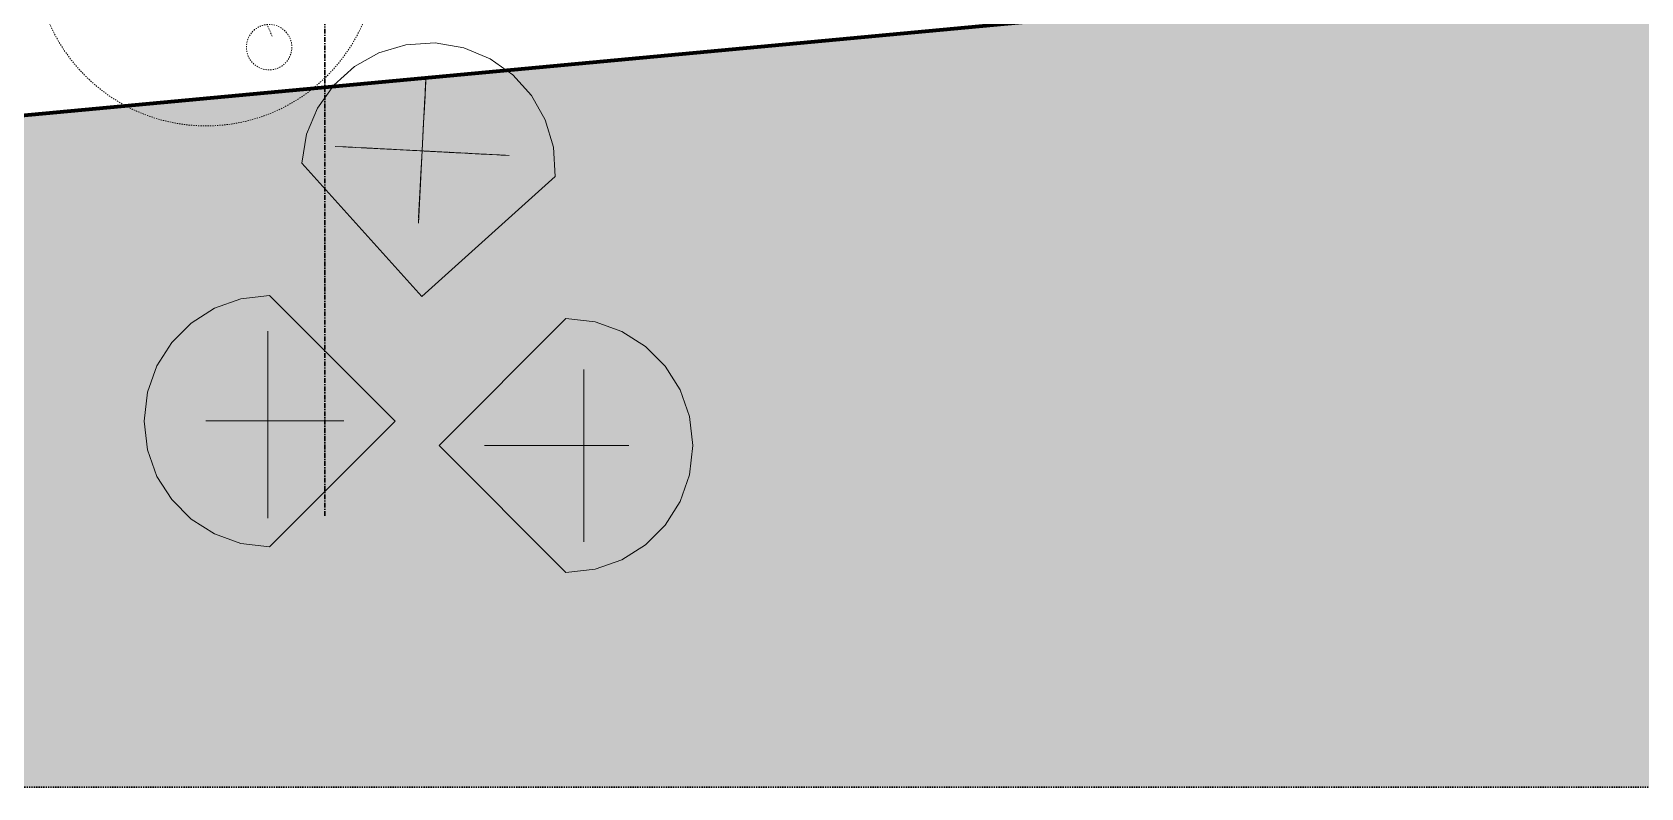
# Model space of a CAD drawing. Header units: inches. Extents: x 9391 to 11530, y 1186 to 2858.
# Drawn here: x 9997.5 to 10166.7, y 1339.7 to 1419.2 of the extents above; entities that cross this region are included whole.
import ezdxf

# ---------------------------------------------------------------- set-up
doc = ezdxf.new("R2010")
doc.units = ezdxf.units.IN
doc.header["$MEASUREMENT"] = 0
for name, pattern in [('Aligning Line 1_8_', [0.25, 0.125, -0.125]), ('Dash', [0.25, 0.125, -0.125]), ('Grid Line 1_2_', [0.875, 0.5, -0.125, 0.125, -0.125])]:
    doc.linetypes.add(name, pattern=pattern)
for name, color, linetype, lineweight in [('A-DETL-GENF-1', 254, 'Continuous', 9), ('A-DETL-GENF-2', 253, 'Continuous', 9), ('A-DETL-GENF-HDLN', 1, 'Dash', 9), ('C-BLDG-PADS', 91, 'Continuous', 70), ('C-BLDG-PADS-1', 91, 'Continuous', 9), ('C-TOPO', 7, 'Continuous', 9), ('G-ANNO-SYMB', 111, 'Aligning Line 1_8_', 30), ('S-GRID-1', 1, 'Grid Line 1_2_', 30)]:
    doc.layers.add(name, color=color, linetype=linetype, lineweight=lineweight)

# ---------------------------------------------------------------- blocks, each defined once
blk = doc.blocks.new('dwayne 23733 - dwayne 23733-1522549-FLOOR PLAN - ROOF')
at = {"layer": 'A-DETL-GENF-1'}
for p, q in [((-13.72, 0.19), (-0.5, 13.4)), ((12.71, 0.19), (-0.5, 13.4)), ((-0.54, 7.92), (-0.54, 8.01)), ((-0.54, 8.01), (-0.54, 7.91)), ((-0.54, 7.66), (-0.54, 7.92)), ((-0.54, 7.91), (-0.54, 7.65)), ((-0.54, 7.26), (-0.54, 7.66)), ((-0.54, 7.65), (-0.54, 7.26)), ((-0.54, 5.28), (-0.54, 7.26)), ((-0.54, 7.26), (-0.54, 6.78)), ((-0.54, 6.78), (-0.54, 6.24)), ((-0.54, 6.24), (-0.54, 5.69)), ((-0.54, 5.69), (-0.54, 4.84)), ((-0.54, 4.95), (-0.54, 5.28)), ((-0.54, 1.23), (-0.54, 4.95)), ((-0.54, 4.84), (-0.54, 4.6)), ((-0.54, 4.7), (-0.54, 4.84)), ((-0.54, 4.84), (-0.54, 4.81)), ((-0.54, 4.81), (-0.54, 4.74)), ((-0.54, 4.74), (-0.54, 4.69)), ((-0.54, 4.12), (-0.54, 4.7)), ((-0.54, 4.69), (-0.54, 4.64)), ((-0.54, 4.64), (-0.54, 4.58)), ((-0.54, 4.6), (-0.54, 0.4)), ((-0.54, 4.58), (-0.54, -4.9)), ((-0.54, 4.39), (-0.54, 4.42)), ((-0.54, 4.42), (-0.54, 3.9)), ((-0.54, 4.23), (-0.54, 4.39)), ((-0.54, 3.14), (-0.54, 4.23)), ((-0.54, 1.4), (-0.54, 4.12)), ((-0.54, 3.9), (-0.54, 3.96)), ((-0.54, 3.96), (-0.54, 3.81)), ((-0.54, 3.81), (-0.54, 1.23)), ((-0.54, 2.17), (-0.54, 3.14)), ((-0.54, 1.69), (-0.54, 2.17)), ((-0.54, 0.45), (-0.54, 1.69)), ((-13.72, 0.19), (-13.37, -2.84)), ((-7.33, 0), (-7.36, 0)), ((-7.36, 0), (-6.63, 0)), ((-7.25, 0), (-7.33, 0)), ((-6.85, 0), (-6.99, 0)), ((-6.99, 0), (-6.86, 0)), ((-6.63, 0), (-6.85, 0)), ((-2.13, 0), (-3.2, 0)), ((-0.11, 0), (-2.13, 0)), ((-0.54, 0.71), (-0.54, 1.4)), ((-0.54, 0.4), (-0.54, 0.71)), ((-0.54, -0.61), (-0.54, 0.45)), ((1.28, 0), (-0.11, 0)), ((1.54, 0), (1.28, 0)), ((1.96, 0), (1.54, 0)), ((6.55, 0), (5.7, 0)), ((5.7, 0), (6.64, 0)), ((6.64, 0), (6.54, 0)), ((6.82, 0), (6.55, 0)), ((7.12, 0), (6.82, 0)), ((7.44, 0), (7.12, 0)), ((7.75, 0), (7.44, 0)), ((8.04, 0), (7.75, 0)), ((8.28, 0), (8.04, 0)), ((8.11, 0), (8.71, 0)), ((8.46, 0), (8.28, 0)), ((8.68, 0), (8.46, 0)), ((8.71, 0), (8.68, 0)), ((12.36, -2.84), (12.71, 0.19)), ((-9.93, 0), (-9.98, 0)), ((-9.98, 0), (-8.83, 0)), ((-9.83, 0), (-9.93, 0)), ((-9.68, 0), (-9.83, 0)), ((-9.47, 0), (-9.68, 0)), ((-9.14, 0), (-9.47, 0)), ((-8.72, 0), (-9.14, 0)), ((-8.83, 0), (-8.42, 0)), ((-8.27, 0), (-8.72, 0)), ((-8.42, 0), (-7.45, 0)), ((-7.82, 0), (-8.27, 0)), ((-7.4, 0), (-7.82, 0)), ((-7.45, 0), (-6.32, 0)), ((-7.07, 0), (-7.4, 0)), ((-7.12, 0), (-7.25, 0)), ((-7.12, 0), (-4.34, 0)), ((-6.86, 0), (-7.07, 0)), ((-6.32, 0), (-5.19, 0)), ((-5.19, 0), (-4.2, 0)), ((-3.91, 0), (-4.34, 0)), ((-4.25, 0), (-4.26, 0)), ((-4.26, 0), (-4.25, 0)), ((-4.05, 0), (-4.25, 0)), ((-4.25, 0), (-4.23, 0)), ((-4.23, 0), (-4.21, 0)), ((-4.21, 0), (-3.41, 0)), ((-4.2, 0), (-3.49, 0)), ((-3.19, 0), (-4.05, 0)), ((-3.59, 0), (-3.91, 0)), ((-3.37, 0), (-3.59, 0)), ((-3.49, 0), (-3.19, 0)), ((-3.41, 0), (-2.92, 0)), ((-3.2, 0), (-3.37, 0)), ((-2.92, 0), (-2.34, 0)), ((-2.34, 0), (-1.67, 0)), ((-1.67, 0), (-0.04, 0)), ((-0.54, -1.49), (-0.54, -0.61)), ((-0.54, -2.17), (-0.54, -1.49)), ((-0.04, 0), (0.63, 0)), ((0.63, 0), (1.15, 0)), ((1.15, 0), (1.55, 0)), ((1.55, 0), (1.83, 0)), ((1.75, 0), (1.74, 0)), ((1.74, 0), (1.83, 0)), ((2.33, 0), (1.75, 0)), ((1.83, 0), (2.21, 0)), ((1.83, 0), (2.02, 0)), ((2.6, 0), (1.96, 0)), ((2.02, 0), (2.31, 0)), ((2.21, 0), (2.33, 0)), ((2.31, 0), (2.7, 0)), ((6.54, 0), (2.6, 0)), ((2.7, 0), (7.81, 0)), ((7.81, 0), (8.3, 0)), ((9.46, 0), (8.11, 0)), ((8.3, 0), (8.85, 0)), ((8.85, 0), (9.27, 0)), ((9.27, 0), (9.56, 0)), ((9.71, 0), (9.46, 0)), ((9.56, 0), (9.71, 0)), ((-13.37, -2.84), (-12.37, -5.62)), ((-0.54, -2.65), (-0.54, -2.17)), ((-0.54, -2.8), (-0.54, -2.53)), ((-0.54, -2.53), (-0.54, -2.9)), ((-0.54, -2.9), (-0.54, -2.65)), ((-0.54, -5.64), (-0.54, -2.8)), ((11.37, -5.62), (12.36, -2.84)), ((-0.54, -5.03), (-0.54, -4.9)), ((-0.54, -5.03), (-0.54, -5.01)), ((-0.54, -5.01), (-0.54, -5.33)), ((-12.37, -5.62), (-10.81, -8.08)), ((-0.54, -5.33), (-0.54, -5.37)), ((-0.54, -5.37), (-0.54, -5.49)), ((-0.54, -5.49), (-0.54, -5.65)), ((-0.54, -6.53), (-0.54, -5.64)), ((-0.54, -5.65), (-0.54, -5.83)), ((-0.54, -5.83), (-0.54, -5.99)), ((-0.54, -5.99), (-0.54, -6.12)), ((-0.54, -6.12), (-0.54, -6.18)), ((-0.54, -6.18), (-0.54, -6.53)), ((9.81, -8.08), (11.37, -5.62)), ((-10.81, -8.08), (-8.77, -10.12)), ((7.76, -10.12), (9.81, -8.08)), ((-8.77, -10.12), (-6.31, -11.69)), ((5.31, -11.69), (7.76, -10.12)), ((-6.31, -11.69), (-3.53, -12.68)), ((2.53, -12.68), (5.31, -11.69)), ((-3.53, -12.68), (-0.5, -13.03)), ((-0.5, -13.03), (2.53, -12.68))]:
    blk.add_line(p, q, dxfattribs=at)
blk = doc.blocks.new('tina 23824 - tina 23824-1522539-FLOOR PLAN - ROOF')
at = {"layer": 'A-DETL-GENF-1'}
for p, q in [((-13.36, 0), (0, 13.36)), ((13.36, 0), (0, 13.36)), ((0, 8.55), (0, 8.56)), ((0, 8.56), (0, 8.18)), ((0, 7.35), (0, 8.55)), ((0, 8.18), (0, 5.28)), ((0, 6.76), (0, 7.35)), ((0, 5.67), (0, 6.76)), ((0, 6.54), (0, 6.59)), ((0, 6.59), (0, 6.48)), ((0, 4.75), (0, 6.54)), ((0, 6.48), (0, 5.68)), ((0, 6.21), (0, 6.28)), ((0, 6.28), (0, 6.28)), ((0, 6.28), (0, 6.25)), ((0, 6.19), (0, 6.27)), ((0, 6.27), (0, -5.63)), ((0, 6.25), (0, 6.2)), ((0, 3.39), (0, 6.21)), ((0, 6.2), (0, 6.17)), ((0, 6.17), (0, 6.19)), ((0, 4.14), (0, 6.02)), ((0, 6.02), (0, 5.99)), ((0, 5.99), (0, 5.55)), ((0, 5.68), (0, 5.67)), ((0, 5.55), (0, 4.56)), ((0, 5.28), (0, 4.14)), ((0, 4.15), (0, 4.75)), ((0, 4.56), (0, 2.26)), ((0, 4.46), (0, 4.48)), ((0, 4.48), (0, 4.38)), ((0, 4.32), (0, 4.46)), ((0, 4.38), (0, 4.14)), ((0, 4.08), (0, 4.32)), ((0, 2.07), (0, 4.15)), ((0, 4.14), (0, 4.03)), ((0, 3.76), (0, 4.08)), ((0, 4.03), (0, 2.94)), ((0, 2.66), (0, 3.76)), ((0, 2.23), (0, 3.39)), ((0, 2.5), (0, 3.27)), ((0, 3.27), (0, 3.05)), ((0, 3.05), (0, 2.97)), ((0, 2.97), (0, 2.83)), ((0, 2.94), (0, 2.59)), ((0, 2.83), (0, 0.65)), ((0, 2.16), (0, 2.66)), ((0, 2.59), (0, 2.46)), ((0, 2.46), (0, 2.5)), ((0, 2.26), (0, 1.96)), ((0, 1.85), (0, 2.23)), ((0, 1.81), (0, 2.16)), ((0, 0.74), (0, 2.07)), ((0, 1.96), (0, 1.85)), ((0, 1.3), (0, 1.81)), ((0, 1.03), (0, 1.3)), ((0, 0.65), (0, 1.03)), ((0, 0.65), (0, 0.74)), ((0, -3.28), (0, 0.65)), ((-13.36, 0), (-13.01, -3.06)), ((0, -2.15), (0, -1.1)), ((0, -1.18), (0, -1.1)), ((0, -1.31), (0, -1.18)), ((0, -1.5), (0, -1.31)), ((0, -1.75), (0, -1.5)), ((13.01, -3.06), (13.36, 0)), ((-13.01, -3.06), (-12, -5.87)), ((-10.07, -1.88), (-10.12, -1.88)), ((-10.12, -1.88), (-8.16, -1.88)), ((-9.9, -1.88), (-10.07, -1.88)), ((-9.64, -1.88), (-9.9, -1.88)), ((-9.56, -1.88), (-9.68, -1.88)), ((-9.68, -1.88), (-8.44, -1.88)), ((-9.34, -1.88), (-9.64, -1.88)), ((-8.93, -1.88), (-9.56, -1.88)), ((-9.03, -1.88), (-9.34, -1.88)), ((-8.77, -1.88), (-9.03, -1.88)), ((-7.95, -1.88), (-8.93, -1.88)), ((-8.59, -1.88), (-8.77, -1.88)), ((-8.49, -1.88), (-8.59, -1.88)), ((-8.48, -1.88), (-8.5, -1.88)), ((-8.5, -1.88), (-8.48, -1.88)), ((-8.44, -1.88), (-8.49, -1.88)), ((-7.97, -1.88), (-8.48, -1.88)), ((-8.48, -1.88), (-8.45, -1.88)), ((-8.45, -1.88), (-8.43, -1.88)), ((-8.44, -1.88), (-8.2, -1.88)), ((-8.43, -1.88), (-8.44, -1.88)), ((-8.2, -1.88), (-7.17, -1.88)), ((-8.16, -1.88), (-7.85, -1.88)), ((-7.17, -1.88), (-7.97, -1.88)), ((-3.24, -1.88), (-7.95, -1.88)), ((-7.85, -1.88), (-7.38, -1.88)), ((-7.38, -1.88), (-6.81, -1.88)), ((-6.81, -1.88), (-6.22, -1.88)), ((-6.07, -1.88), (-6.29, -1.88)), ((-6.29, -1.88), (-6.19, -1.88)), ((-6.22, -1.88), (-5.67, -1.88)), ((-6.19, -1.88), (-6.03, -1.88)), ((-4.88, -1.88), (-6.07, -1.88)), ((-6.03, -1.88), (-4.12, -1.88)), ((-5.67, -1.88), (-5.24, -1.88)), ((-5.2, -1.88), (-5.28, -1.88)), ((-5.28, -1.88), (-5.22, -1.88)), ((-5.24, -1.88), (-4.99, -1.88)), ((-5.22, -1.88), (-5.08, -1.88)), ((-5.1, -1.88), (-5.2, -1.88)), ((-5.02, -1.88), (-5.1, -1.88)), ((-5.08, -1.88), (-4.88, -1.88)), ((-4.94, -1.88), (-5.02, -1.88)), ((-4.99, -1.88), (-4.94, -1.88)), ((-4.67, -1.88), (-3.25, -1.88)), ((-4.67, -1.88), (-4.66, -1.88)), ((4.17, -1.88), (-4.66, -1.88)), ((-4.12, -1.88), (-3.76, -1.88)), ((-3.76, -1.88), (-2.69, -1.88)), ((-3.25, -1.88), (-3.24, -1.88)), ((-2.69, -1.88), (-2.16, -1.88)), ((-2.16, -1.88), (0.54, -1.88)), ((0, -2.08), (0, -1.75)), ((0, -2.35), (0, -2.08)), ((0, -2.15), (0, -2.35)), ((0, -2.35), (0, -2.43)), ((0, -2.43), (0, -2.35)), ((0, -5.68), (0, -3.28)), ((0.54, -1.88), (1.26, -1.88)), ((1.26, -1.88), (1.71, -1.88)), ((1.71, -1.88), (1.97, -1.88)), ((1.97, -1.88), (2.21, -1.88)), ((2.21, -1.88), (3.87, -1.88)), ((2.32, -1.88), (2.21, -1.88)), ((2.21, -1.88), (3.98, -1.88)), ((6.09, -1.88), (2.32, -1.88)), ((3.09, -1.88), (3.08, -1.88)), ((3.08, -1.88), (3.19, -1.88)), ((3.26, -1.88), (3.09, -1.88)), ((3.19, -1.88), (3.43, -1.88)), ((4.4, -1.88), (3.26, -1.88)), ((3.43, -1.88), (3.3, -1.88)), ((3.3, -1.88), (3.68, -1.88)), ((3.68, -1.88), (4.08, -1.88)), ((3.87, -1.88), (4.11, -1.88)), ((3.98, -1.88), (4.2, -1.88)), ((4.08, -1.88), (4.5, -1.88)), ((4.11, -1.88), (4.29, -1.88)), ((4.2, -1.88), (4.17, -1.88)), ((4.29, -1.88), (4.46, -1.88)), ((4.46, -1.88), (4.4, -1.88)), ((4.5, -1.88), (4.9, -1.88)), ((4.9, -1.88), (5.27, -1.88)), ((5.27, -1.88), (5.58, -1.88)), ((5.58, -1.88), (5.82, -1.88)), ((7.06, -1.88), (5.6, -1.88)), ((5.6, -1.88), (6.14, -1.88)), ((5.82, -1.88), (8, -1.88)), ((6.63, -1.88), (6.09, -1.88)), ((6.14, -1.88), (6.24, -1.88)), ((7.56, -1.88), (6.14, -1.88)), ((6.14, -1.88), (6.53, -1.88)), ((6.24, -1.88), (6.43, -1.88)), ((6.43, -1.88), (6.67, -1.88)), ((6.53, -1.88), (6.62, -1.88)), ((6.62, -1.88), (6.73, -1.88)), ((6.91, -1.88), (6.63, -1.88)), ((6.67, -1.88), (6.94, -1.88)), ((6.73, -1.88), (6.84, -1.88)), ((6.84, -1.88), (6.91, -1.88)), ((6.91, -1.88), (6.94, -1.88)), ((6.94, -1.88), (6.91, -1.88)), ((6.94, -1.88), (7.2, -1.88)), ((7.06, -1.88), (7.05, -1.88)), ((7.05, -1.88), (7.06, -1.88)), ((7.12, -1.88), (7.06, -1.88)), ((7.23, -1.88), (7.12, -1.88)), ((7.2, -1.88), (7.42, -1.88)), ((7.34, -1.88), (7.23, -1.88)), ((7.47, -1.88), (7.34, -1.88)), ((7.42, -1.88), (7.56, -1.88)), ((7.62, -1.88), (7.47, -1.88)), ((7.77, -1.88), (7.62, -1.88)), ((7.9, -1.88), (7.77, -1.88)), ((7.98, -1.88), (7.9, -1.88)), ((8, -1.88), (7.98, -1.88)), ((12, -5.87), (13.01, -3.06)), ((0, -5.94), (0, -4.37)), ((0, -4.37), (0, -5.12)), ((0, -6.45), (0, -4.37)), ((0, -4.37), (0, -4.54)), ((0, -6.15), (0, -4.5)), ((0, -4.5), (0, -5.14)), ((0, -4.54), (0, -5.61)), ((0, -5.29), (0, -4.56)), ((0, -4.56), (0, -4.6)), ((0, -4.6), (0, -5.1)), ((-12, -5.87), (-10.42, -8.35)), ((0, -5.1), (0, -5.53)), ((0, -5.12), (0, -5.44)), ((0, -5.14), (0, -5.32)), ((0, -5.32), (0, -5.29)), ((0, -6.25), (0, -5.31)), ((0, -5.31), (0, -5.41)), ((0, -5.41), (0, -6.16)), ((0, -5.44), (0, -5.71)), ((0, -5.53), (0, -5.86)), ((0, -5.61), (0, -5.73)), ((0, -5.72), (0, -5.63)), ((0, -5.73), (0, -5.68)), ((0, -5.71), (0, -5.97)), ((0, -5.72), (0, -6.36)), ((0, -5.83), (0, -5.73)), ((0, -5.73), (0, -5.79)), ((0, -5.79), (0, -6.28)), ((0, -6.4), (0, -5.83)), ((0, -5.86), (0, -6.06)), ((0, -6.1), (0, -5.94)), ((0, -5.97), (0, -6.21)), ((0, -6.06), (0, -6.1)), ((0, -6.16), (0, -6.15)), ((0, -6.21), (0, -6.45)), ((0, -6.37), (0, -6.25)), ((0, -6.28), (0, -6.53)), ((0, -6.36), (0, -6.45)), ((0, -6.6), (0, -6.37)), ((0, -6.5), (0, -6.4)), ((0, -6.45), (0, -6.5)), ((0, -6.53), (0, -6.6)), ((10.42, -8.35), (12, -5.87)), ((-10.42, -8.35), (-8.35, -10.42)), ((8.35, -10.42), (10.42, -8.35)), ((-8.35, -10.42), (-5.87, -12)), ((5.87, -12), (8.35, -10.42)), ((-5.87, -12), (-3.06, -13.01)), ((-3.06, -13.01), (0, -13.36)), ((0, -13.36), (3.06, -13.01)), ((3.06, -13.01), (5.87, -12))]:
    blk.add_line(p, q, dxfattribs=at)
blk = doc.blocks.new('yinyin 25485 - yinyin 25485-1522541-FLOOR PLAN - ROOF')
at = {"layer": 'A-DETL-GENF-1'}
for p, q in [((-13.35, 0), (0, 13.35)), ((13.35, 0), (0, 13.35)), ((0.77, -6.21), (0.77, 5.66)), ((0.77, 5.56), (0.77, 5.66)), ((0.77, 4.89), (0.77, 5.56)), ((0.77, 3.1), (0.77, 5.1)), ((0.77, 5.1), (0.77, 4.56)), ((0.77, 3.86), (0.77, 4.89)), ((0.77, 4.56), (0.77, 4.37)), ((0.77, 4.37), (0.77, 1.83)), ((0.77, 2.7), (0.77, 3.86)), ((0.77, 2.47), (0.77, 3.76)), ((0.77, 3.76), (0.77, 3.71)), ((0.77, 3.71), (0.77, 3.62)), ((0.77, 3.62), (0.77, 3.51)), ((0.77, 3.51), (0.77, 3.38)), ((0.77, 3.38), (0.77, 3.26)), ((0.77, 3.26), (0.77, 3.16)), ((0.77, 3.16), (0.77, 3.1)), ((0.77, 1.59), (0.77, 2.7)), ((0.77, 1.9), (0.77, 2.47)), ((0.77, 1.25), (0.77, 1.9)), ((0.77, 1.83), (0.77, 1.08)), ((-13.35, 0), (-13, -3.06)), ((0.77, 0.77), (0.77, 1.59)), ((0.77, 0.07), (0.77, 1.25)), ((0.77, 1.08), (0.77, 0.44)), ((0.77, 0.44), (0.77, 0.77)), ((0.77, 0.44), (0.77, 0.57)), ((0.77, 0.57), (0.77, 0.07)), ((0.77, -0.73), (0.77, 0.44)), ((13, -3.06), (13.35, 0)), ((0.77, -0.31), (0.77, -0.03)), ((0.77, -0.03), (0.77, -0.8)), ((0.77, -0.52), (0.77, -0.31)), ((0.77, -0.8), (0.77, -0.52)), ((0.77, -0.8), (0.77, -0.73)), ((0.77, -1.9), (0.77, -0.8)), ((-13, -3.06), (-11.99, -5.87)), ((-8.03, -1.94), (-8.39, -1.94)), ((-8.39, -1.94), (-7.85, -1.94)), ((-7.68, -1.94), (-8.03, -1.94)), ((-7.92, -1.94), (-7.96, -1.94)), ((-7.96, -1.94), (-7.3, -1.94)), ((-7.82, -1.94), (-7.92, -1.94)), ((-7.85, -1.94), (-5.6, -1.94)), ((-7.68, -1.94), (-7.82, -1.94)), ((-7.52, -1.94), (-7.68, -1.94)), ((-7.17, -1.94), (-7.68, -1.94)), ((-7.37, -1.94), (-7.52, -1.94)), ((-7.26, -1.94), (-7.37, -1.94)), ((-7.3, -1.94), (-5.56, -1.94)), ((-7.19, -1.94), (-7.26, -1.94)), ((-6.02, -1.94), (-7.19, -1.94)), ((-6.47, -1.94), (-7.17, -1.94)), ((-5.56, -1.94), (-6.47, -1.94)), ((-5.88, -1.94), (-6.02, -1.94)), ((-2.33, -1.94), (-5.88, -1.94)), ((-5.6, -1.94), (-5.45, -1.94)), ((-5.45, -1.94), (-4.98, -1.94)), ((-5.18, -1.94), (-5.23, -1.94)), ((-5.23, -1.94), (-5.12, -1.94)), ((-4.81, -1.94), (-5.18, -1.94)), ((-5.12, -1.94), (-4.15, -1.94)), ((-4.98, -1.94), (-4.49, -1.94)), ((-4.06, -1.94), (-4.81, -1.94)), ((-4.49, -1.94), (-3.02, -1.94)), ((-4.15, -1.94), (-3.79, -1.94)), ((-2.94, -1.94), (-4.06, -1.94)), ((-3.79, -1.94), (-3.31, -1.94)), ((-2.61, -1.94), (-3.44, -1.94)), ((-3.44, -1.94), (-2.1, -1.94)), ((-3.31, -1.94), (-2.17, -1.94)), ((-3.02, -1.94), (-2.94, -1.94)), ((-2.43, -1.94), (-2.61, -1.94)), ((-1.96, -1.94), (-2.43, -1.94)), ((-2.07, -1.94), (-2.33, -1.94)), ((-2.17, -1.94), (-0.83, -1.94)), ((-2.1, -1.94), (-2.07, -1.94)), ((-1.32, -1.94), (-1.96, -1.94)), ((-0.63, -1.94), (-1.32, -1.94)), ((-0.83, -1.94), (0.34, -1.94)), ((0.01, -1.94), (-0.63, -1.94)), ((-0.34, -1.94), (-0.12, -1.94)), ((-0.34, -1.94), (6.55, -1.94)), ((-0.12, -1.94), (0.08, -1.94)), ((0.48, -1.94), (0.01, -1.94)), ((0.08, -1.94), (0.27, -1.94)), ((0.27, -1.94), (0.43, -1.94)), ((0.34, -1.94), (1.33, -1.94)), ((0.43, -1.94), (0.55, -1.94)), ((0.66, -1.94), (0.48, -1.94)), ((0.55, -1.94), (0.63, -1.94)), ((0.63, -1.94), (0.66, -1.94)), ((0.77, -4.25), (0.77, -1.9)), ((0.77, -2.46), (0.77, -2.58)), ((0.77, -2.46), (0.77, -2.57)), ((0.77, -2.83), (0.77, -2.57)), ((0.77, -2.58), (0.77, -2.64)), ((0.77, -2.64), (0.77, -2.7)), ((0.77, -2.7), (0.77, -2.75)), ((0.77, -2.75), (0.77, -2.79)), ((0.77, -2.79), (0.77, -2.85)), ((0.77, -2.97), (0.77, -2.83)), ((0.77, -2.85), (0.77, -2.93)), ((0.77, -2.93), (0.77, -2.99)), ((0.77, -3.01), (0.77, -2.97)), ((0.77, -2.99), (0.77, -3.01)), ((1.33, -1.94), (2.1, -1.94)), ((2.99, -1.94), (1.8, -1.94)), ((1.8, -1.94), (1.81, -1.94)), ((1.81, -1.94), (2.07, -1.94)), ((2.07, -1.94), (5.57, -1.94)), ((2.1, -1.94), (2.96, -1.94)), ((4, -1.94), (2.93, -1.94)), ((2.93, -1.94), (3.1, -1.94)), ((2.96, -1.94), (2.99, -1.94)), ((3.1, -1.94), (3.59, -1.94)), ((3.59, -1.94), (6.3, -1.94)), ((6.88, -1.94), (4, -1.94)), ((5.57, -1.94), (7.21, -1.94)), ((6.6, -1.94), (6.01, -1.94)), ((6.01, -1.94), (6.63, -1.94)), ((6.3, -1.94), (6.55, -1.94)), ((7.21, -1.94), (6.6, -1.94)), ((6.63, -1.94), (6.9, -1.94)), ((7.81, -1.94), (6.88, -1.94)), ((7.21, -1.94), (6.9, -1.94)), ((7.21, -1.94), (8.35, -1.94)), ((8.09, -1.94), (7.81, -1.94)), ((8.34, -1.94), (8.09, -1.94)), ((8.57, -1.94), (8.34, -1.94)), ((8.35, -1.94), (9.93, -1.94)), ((8.76, -1.94), (8.57, -1.94)), ((9.07, -1.94), (8.76, -1.94)), ((9.93, -1.94), (9.07, -1.94)), ((11.99, -5.87), (13, -3.06)), ((0.77, -5.49), (0.77, -4.25)), ((-11.99, -5.87), (-10.42, -8.35)), ((0.77, -6.46), (0.77, -5.49)), ((0.77, -6.21), (0.77, -7.6)), ((0.77, -7.24), (0.77, -6.46)), ((10.42, -8.35), (11.99, -5.87)), ((-10.42, -8.35), (-8.35, -10.42)), ((0.77, -7.6), (0.77, -7.04)), ((0.77, -7.04), (0.77, -8.57)), ((0.77, -9.01), (0.77, -7.24)), ((0.77, -8.9), (0.77, -7.26)), ((0.77, -7.26), (0.77, -7.86)), ((0.77, -7.86), (0.77, -8.31)), ((0.77, -8.29), (0.77, -8.22)), ((0.77, -8.22), (0.77, -9.16)), ((0.77, -8.32), (0.77, -8.24)), ((0.77, -8.24), (0.77, -8.57)), ((0.77, -8.57), (0.77, -8.29)), ((0.77, -8.31), (0.77, -8.82)), ((0.77, -8.57), (0.77, -8.32)), ((8.35, -10.42), (10.42, -8.35)), ((0.77, -8.82), (0.77, -9.01)), ((0.77, -9.55), (0.77, -8.9)), ((0.77, -9.16), (0.77, -9.55)), ((-8.35, -10.42), (-5.87, -11.99)), ((5.87, -11.99), (8.35, -10.42)), ((-5.87, -11.99), (-3.06, -13)), ((-3.06, -13), (0, -13.35)), ((0, -13.35), (3.06, -13)), ((3.06, -13), (5.87, -11.99))]:
    blk.add_line(p, q, dxfattribs=at)
blk = doc.blocks.new('lupin 26755 - lupin 26755-1522553-FLOOR PLAN - ROOF')
at = {"layer": 'A-DETL-GENF-HDLN'}
for centre, radius in [((0, 0), 18), ((-10.49, 6.87), 4), ((9.72, 6.62), 2.39), ((-5.36, -12.26), 3)]:
    blk.add_circle(centre, radius, dxfattribs=at)
for centre, radius, start, end in [((15.36, -10.23), 18.46, 111.6663, 146.3337), ((-13.57, -9.88), 16.78, 36.0514, 77.9486), ((-12.13, -1.52), 12.23, 300.9755, 7.1395)]:
    blk.add_arc(centre, radius, start, end, dxfattribs=at)

msp = doc.modelspace()

# ---------------------------------------------------------------- hatches: boundary and pattern name
at = {"layer": 'C-BLDG-PADS-1'}
h = msp.add_hatch(dxfattribs=at)
h.set_pattern_fill('FP_1', color=256, style=0, pattern_type=2)
h.set_pattern_definition([(0, (0, 0), (30.72, 7.68), [1.267, -21.773, 1.267, -21.773, -122.88]), (0, (0, 0), (30.72, 7.68), [-46.08, 1.267, -44.813, 1.267, -21.773, -53.76]), (0, (0, 0), (30.72, 7.68), [-115.2, 1.267, -14.093, 1.267, -37.133]), (120, (11.52, 3.84), (-22.011075, 22.7643004), [1.267, -21.773, 1.267, -21.773, -122.88]), (120, (11.52, 3.84), (-22.011075, 22.7643004), [-46.08, 1.267, -44.813, 1.267, -21.773, -53.76]), (120, (11.52, 3.84), (-22.011075, 22.7643004), [-115.2, 1.267, -14.093, 1.267, -37.133]), (240, (15.36, 19.2), (-8.708925, -30.4443004), [1.267, -21.773, 1.267, -21.773, -122.88]), (240, (15.36, 19.2), (-8.708925, -30.4443004), [-46.08, 1.267, -44.813, 1.267, -21.773, -53.76]), (240, (15.36, 19.2), (-8.708925, -30.4443004), [-115.2, 1.267, -14.093, 1.267, -37.133])])
h.paths.add_polyline_path([(10826.67, 1339.66), (11033.65, 1339.66), (11033.65, 1348.51), (10826.67, 1348.51)], flags=0)
h.paths.add_polyline_path([(9390.69, 1339.66), (10826.67, 1339.66), (10826.67, 1348.51), (10826.67, 1348.51), (10826.67, 1398.52), (10826.02, 1398.52), (10826.02, 1402.02), (10824.63, 1402.02), (10824.63, 1398.52), (10820.34, 1398.52), (10820.34, 1389.89), (10821.18, 1389.78), (10821.86, 1389.57), (10822.72, 1389.14), (10823.51, 1388.44), (10823.73, 1388.15), (10823.94, 1387.8), (10824.19, 1387.18), (10824.28, 1386.8), (10824.33, 1386.34), (10824.26, 1385.77), (10824.12, 1385.28), (10823.81, 1384.69), (10823.35, 1384.14), (10822.9, 1383.75), (10822.4, 1383.43), (10821.89, 1383.19), (10820.87, 1382.9), (10819.97, 1382.81), (10818.82, 1382.95), (10817.88, 1383.25), (10817.17, 1383.65), (10816.62, 1384.1), (10816.29, 1384.47), (10815.95, 1385.01), (10815.81, 1385.3), (10815.64, 1386.02), (10815.63, 1386.6), (10815.69, 1387.01), (10815.95, 1387.72), (10816.25, 1388.2), (10816.61, 1388.63), (10816.82, 1388.81), (10817.3, 1389.18), (10817.86, 1389.47), (10818.22, 1389.64), (10818.97, 1389.84), (10819.59, 1389.92), (10819.59, 1398.52), (10807.05, 1398.52), (10807.05, 1402.02), (10784.15, 1402.02), (10784.15, 1402.52), (10780.65, 1402.52), (10780.65, 1483.8), (9747.18, 1387.03), (9719.3, 1387.03), (9719.3, 2084.11), (9765.62, 2084.11), (9765.6, 2114.44), (9761.3, 2114.44), (9761.19, 2113.6), (9760.98, 2112.92), (9760.55, 2112.07), (9759.85, 2111.28), (9759.56, 2111.06), (9759.21, 2110.84), (9758.58, 2110.59), (9758.21, 2110.5), (9757.75, 2110.46), (9757.18, 2110.53), (9756.69, 2110.67), (9756.1, 2110.98), (9755.55, 2111.44), (9755.15, 2111.89), (9754.84, 2112.39), (9754.6, 2112.9), (9754.3, 2113.92), (9754.22, 2114.82), (9754.39, 2116.06), (9754.66, 2116.91), (9755.06, 2117.62), (9755.51, 2118.17), (9755.74, 2118.39), (9756.42, 2118.83), (9756.7, 2118.97), (9757.43, 2119.14), (9758.01, 2119.15), (9758.42, 2119.09), (9759.13, 2118.83), (9759.61, 2118.53), (9759.98, 2118.23), (9760.22, 2117.97), (9760.59, 2117.48), (9760.88, 2116.93), (9761.05, 2116.57), (9761.25, 2115.82), (9761.33, 2115.19), (9765.62, 2115.19), (9765.62, 2146.42), (9719.3, 2146.42), (9719.3, 2270.92), (9702.3, 2270.92), (9702.3, 2369.17), (9702.05, 2369.26), (9701.54, 2369.53), (9701, 2369.97), (9700.59, 2370.44), (9700.27, 2370.94), (9700.03, 2371.46), (9699.74, 2372.47), (9699.65, 2373.37), (9699.76, 2374.38), (9700.09, 2375.46), (9700.54, 2376.24), (9700.95, 2376.72), (9701.32, 2377.05), (9701.86, 2377.39), (9702.3, 2377.6), (9702.3, 2465.17), (9702.12, 2465.23), (9701.54, 2465.53), (9700.98, 2465.99), (9700.59, 2466.44), (9700.27, 2466.94), (9700.03, 2467.46), (9699.74, 2468.47), (9699.65, 2469.37), (9699.82, 2470.62), (9700.09, 2471.46), (9700.5, 2472.17), (9700.95, 2472.72), (9701.32, 2473.05), (9701.86, 2473.39), (9702.3, 2473.6), (9702.3, 2561.17), (9702.12, 2561.23), (9701.54, 2561.53), (9700.98, 2561.99), (9700.59, 2562.44), (9700.27, 2562.94), (9700.03, 2563.46), (9699.74, 2564.47), (9699.65, 2565.37), (9699.82, 2566.62), (9700.09, 2567.46), (9700.5, 2568.17), (9700.95, 2568.72), (9701.33, 2569.06), (9701.86, 2569.39), (9702.3, 2569.6), (9702.3, 2618.56), (9805.27, 2618.56), (9804.53, 2618.95), (9803.74, 2619.65), (9803.52, 2619.94), (9803.3, 2620.29), (9803.05, 2620.91), (9802.96, 2621.28), (9802.92, 2621.75), (9802.98, 2622.32), (9803.13, 2622.81), (9803.44, 2623.39), (9803.9, 2623.95), (9804.34, 2624.34), (9804.85, 2624.66), (9805.36, 2624.9), (9806.38, 2625.19), (9807.28, 2625.28), (9808.43, 2625.13), (9809.37, 2624.84), (9810.08, 2624.44), (9810.63, 2623.98), (9810.96, 2623.61), (9811.29, 2623.08), (9811.43, 2622.8), (9811.6, 2622.07), (9811.61, 2621.49), (9811.55, 2621.08), (9811.29, 2620.36), (9810.99, 2619.89), (9810.64, 2619.46), (9810.43, 2619.28), (9809.94, 2618.91), (9809.39, 2618.61), (9809.33, 2618.56), (9901.27, 2618.56), (9900.53, 2618.95), (9899.74, 2619.65), (9899.52, 2619.94), (9899.3, 2620.29), (9899.05, 2620.91), (9898.96, 2621.28), (9898.92, 2621.75), (9898.98, 2622.32), (9899.13, 2622.81), (9899.44, 2623.39), (9899.9, 2623.95), (9900.34, 2624.34), (9900.85, 2624.66), (9901.36, 2624.9), (9902.38, 2625.19), (9903.28, 2625.28), (9904.48, 2625.12), (9905.37, 2624.84), (9906.08, 2624.44), (9906.63, 2623.98), (9906.96, 2623.61), (9907.29, 2623.08), (9907.43, 2622.8), (9907.6, 2622.07), (9907.61, 2621.49), (9907.55, 2621.08), (9907.29, 2620.36), (9906.99, 2619.89), (9906.64, 2619.46), (9906.42, 2619.27), (9905.94, 2618.91), (9905.39, 2618.61), (9905.33, 2618.56), (9952.11, 2618.56), (9952.11, 2605.56), (9996.88, 2605.56), (9997.35, 2606.56), (9998.35, 2606.92), (9998.69, 2607.67), (9998.83, 2607.67), (9998.9, 2607.81), (9998.9, 2618.2), (9998.06, 2618.3), (9997.38, 2618.51), (9996.53, 2618.95), (9995.74, 2619.65), (9995.52, 2619.94), (9995.3, 2620.29), (9995.05, 2620.91), (9994.96, 2621.28), (9994.92, 2621.75), (9994.98, 2622.32), (9995.13, 2622.81), (9995.44, 2623.39), (9995.9, 2623.95), (9996.34, 2624.34), (9996.85, 2624.66), (9997.36, 2624.9), (9998.38, 2625.19), (9999.48, 2625.26), (10000.43, 2625.13), (10001.37, 2624.84), (10002.08, 2624.44), (10002.63, 2623.98), (10002.96, 2623.61), (10003.29, 2623.08), (10003.43, 2622.8), (10003.58, 2622.27), (10003.61, 2621.49), (10003.57, 2621.13), (10003.29, 2620.36), (10002.99, 2619.89), (10002.64, 2619.46), (10002.43, 2619.28), (10001.94, 2618.91), (10001.39, 2618.61), (10001.03, 2618.45), (10000.27, 2618.24), (9999.65, 2618.17), (9999.65, 2607.77), (9999.77, 2607.67), (9999.9, 2607.67), (10000.21, 2606.92), (10001.23, 2606.55), (10001.68, 2605.56), (10024.5, 2605.56), (10024.5, 2653.41), (9677.91, 2653.41), (9677.91, 1387.03), (9390.69, 1387.03)], flags=0)
h.paths.add_polyline_path([(11255.3, 1339.66), (11255.3, 1463.71), (11033.65, 1463.71), (11033.65, 1339.66), (11251.97, 1339.66)], flags=0)
h.paths.add_polyline_path([(10829.12, 1350.96), (10829.12, 1350.96), (10829.12, 1350.96)], flags=0)
h.paths.add_polyline_path([(11030.52, 1351.64), (11030.52, 1351.64), (11030.29, 1351.87)], flags=0)
h.paths.add_polyline_path([(9773.93, 2084.11), (9773.93, 2112.42), (9773.62, 2112.56), (9773.62, 2084.11), (9773.93, 2084.11)], flags=0)
h.paths.add_polyline_path([(9773.62, 2117.07), (9773.93, 2117.22), (9773.93, 2146.64), (9773.62, 2146.64), (9773.62, 2117.22)], flags=0)

# ---------------------------------------------------------------- linework, layer by layer
at = {"layer": 'C-BLDG-PADS'}
msp.add_line((10780.65, 1483.8), (9747.18, 1387.03), dxfattribs=at)
at = {"layer": 'C-TOPO'}
for p, q in [((10053.62, 1415.73), (10780.65, 1483.8)), ((9747.18, 1387.03), (10053.62, 1415.73))]:
    msp.add_line(p, q, dxfattribs=at)
at = {"layer": 'G-ANNO-SYMB'}
msp.add_line((11376.02, 1339.74), (9654.88, 1339.74), dxfattribs=at)
at = {"layer": 'S-GRID-1'}
msp.add_line((10028.27, 1368.27), (10028.27, 2735.87), dxfattribs=at)

# ---------------------------------------------------------------- block references
at = {"layer": 'A-DETL-GENF-1'}
for name, p, rotation in [('yinyin 25485 - yinyin 25485-1522541-FLOOR PLAN - ROOF', (10039.17, 1404.69), 176.9999999999999), ('dwayne 23733 - dwayne 23733-1522549-FLOOR PLAN - ROOF', (10022.27, 1377.74), 270.0000000000005), ('tina 23824 - tina 23824-1522539-FLOOR PLAN - ROOF', (10053.64, 1375.66), 90.00000000000031)]:
    msp.add_blockref(name, p, dxfattribs=dict(at, rotation=rotation))
at = {"layer": 'A-DETL-GENF-2', "rotation": 270.0000000000005}
msp.add_blockref('lupin 26755 - lupin 26755-1522553-FLOOR PLAN - ROOF', (10015.78, 1427.3), dxfattribs=at)

doc.saveas('drawing.dxf')
